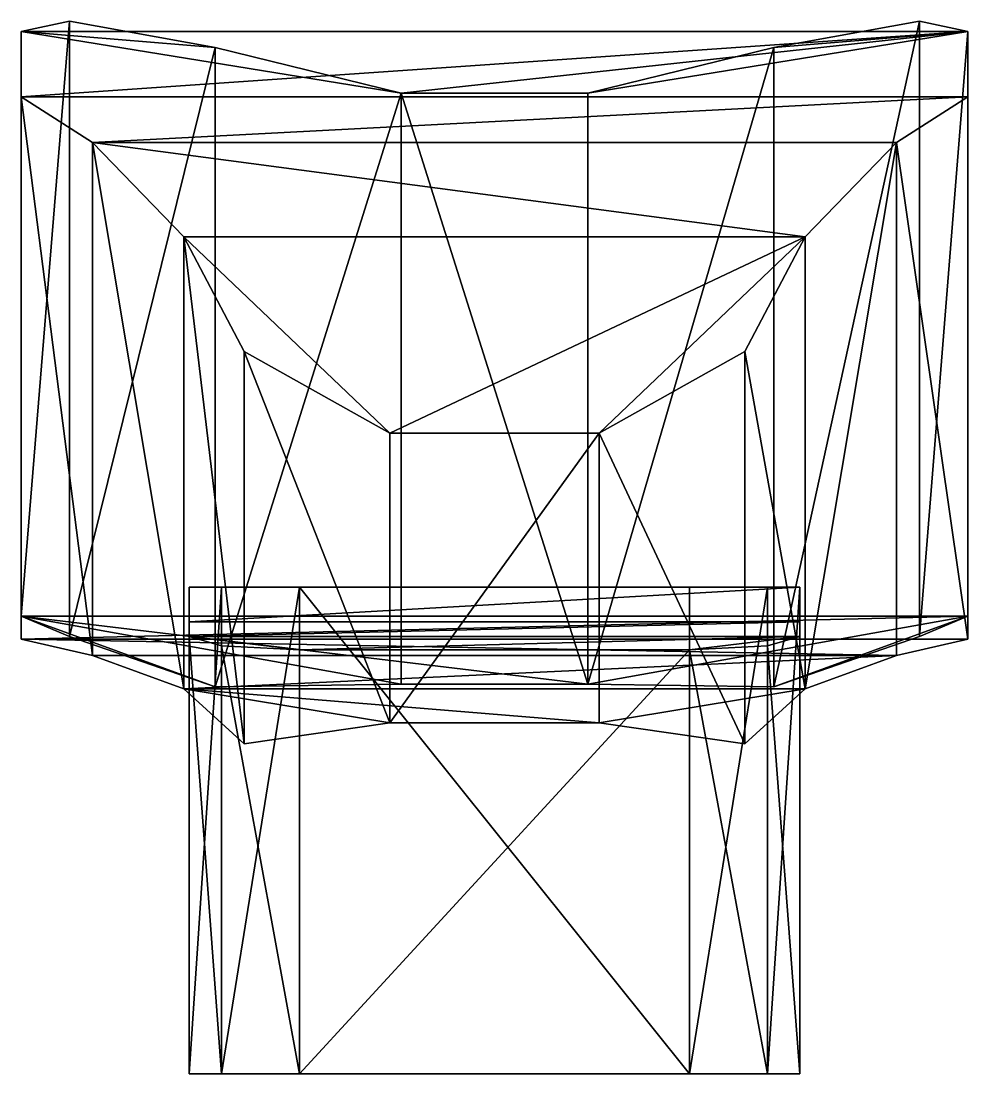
# Model space of a CAD drawing. Extents: x -41.7 to 41.7, y 0 to 92.8.
import ezdxf

# ---------------------------------------------------------------- set-up
doc = ezdxf.new("R2010")
doc.units = 0
doc.layers.add('fish', color=250, linetype='CONTINUOUS')
doc.layers.add('rice', color=250, linetype='CONTINUOUS')

msp = doc.modelspace()

# ---------------------------------------------------------------- meshes
at = {"layer": 'fish'}
mesh = msp.add_polyface(dxfattribs=at)
corners = [(8.226428, 34.334268, -65.881957), (8.226428, 86.397211, -63.972774), (-8.226428, 86.397211, -63.972774), (-8.226428, 34.334268, -65.881957), (41.721859, 91.854869, -31.580283), (41.721859, 40.33766, -32.522755), (-41.721859, 40.33766, -32.522755), (-41.721859, 91.854869, -31.580283), (24.60709, 34.113452, -61.620666), (37.443167, 38.551672, -48.836795), (24.60709, 90.434043, -59.83497), (37.443167, 92.761946, -47.421561), (-24.60709, 90.434043, -59.83497), (-37.443167, 92.761946, -47.421561), (-24.60709, 34.113452, -61.620666), (-37.443167, 38.551672, -48.836795), (-27.37386, 73.75137, 37.210122), (-27.37386, 33.928739, 38.320609), (-9.216916, 30.934928, 65.881957), (-9.216916, 56.456725, 63.972774), (9.216916, 56.456725, 63.972774), (9.216916, 30.934928, 65.881957), (27.37386, 33.928739, 38.320609), (27.37386, 73.75137, 37.210122), (-22.055814, 63.645374, 56.134174), (-22.055814, 29.092753, 57.809425), (22.055814, 63.645374, 56.134174), (22.055814, 29.092753, 57.809425), (35.437086, 82.056892, 5.650462), (35.437086, 36.869024, 5.819093), (-35.437086, 36.869024, 5.819093), (-35.437086, 82.056892, 5.650462), (41.721859, 86.086053, -9.659704), (41.721859, 38.295409, -9.947985), (-41.721859, 38.295409, -9.947985), (-41.721859, 86.086053, -9.659704)]
mesh.append_faces([[corners[k] for k in face] for face in [(18, 19, 20), (22, 23, 28), (0, 1, 2), (31, 16, 17), (23, 26, 20), (21, 27, 22), (19, 24, 16), (23, 16, 31), (28, 32, 33), (29, 30, 17), (17, 18, 21), (30, 34, 35), (0, 8, 10), (6, 15, 13), (8, 9, 11), (9, 5, 4), (15, 14, 12), (14, 3, 2), (19, 16, 23), (32, 4, 5), (31, 35, 32), (17, 25, 18), (34, 6, 7), (7, 13, 12), (16, 24, 25), (20, 26, 27), (24, 19, 18), (26, 23, 22), (4, 7, 2), (29, 33, 34), (4, 1, 10), (35, 7, 4), (5, 9, 8), (6, 5, 0), (6, 3, 14), (34, 33, 5), (18, 20, 21), (22, 28, 29), (0, 2, 3), (31, 17, 30), (23, 31, 28), (28, 33, 29), (29, 17, 22), (17, 21, 22), (30, 35, 31), (0, 10, 1), (6, 13, 7), (8, 11, 10), (9, 4, 11), (15, 12, 13), (14, 2, 12), (19, 23, 20), (32, 5, 33), (31, 32, 28), (34, 7, 35), (7, 12, 2), (16, 25, 17), (20, 27, 21), (24, 18, 25), (26, 22, 27), (4, 2, 1), (29, 34, 30), (4, 10, 11), (35, 4, 32), (5, 8, 0), (6, 0, 3), (6, 14, 15), (34, 5, 6)]])
at = {"layer": 'rice'}
mesh = msp.add_polyface(dxfattribs=at)
corners = [(-26.90077, 0, -38.655608), (-26.90077, 42.894529, -38.655608), (-26.90077, 38.53843, 33.995815), (-26.90077, 0, 33.995815), (-17.186944, 0, 44.63458), (-17.186944, 37.377444, 44.63458), (17.186944, 37.377444, 44.63458), (17.186944, 0, 44.63458), (26.90077, 0, 33.995815), (26.90077, 38.53843, 33.995815), (26.90077, 42.894529, -38.655608), (26.90077, 0, -38.655608), (17.186944, 0, -49.294373), (17.186944, 42.894529, -49.294373), (-17.186944, 42.894529, -49.294373), (-17.186944, 0, -49.294373), (-24.055656, 0, -46.178351), (-24.055656, 42.894529, -46.178351), (-24.055656, 37.703562, 41.518558), (-24.055656, 0, 41.518558), (24.055656, 37.703562, 41.518558), (24.055656, 0, 41.518558), (24.055656, 42.894529, -46.178351), (24.055656, 0, -46.178351), (-26.90077, 0, 5.192496), (-26.90077, 39.840903, 5.192496), (26.90077, 0, 5.192496), (26.90077, 39.840903, 5.192496)]
mesh.append_faces([[corners[k] for k in face] for face in [(4, 5, 6), (27, 10, 11), (12, 13, 14), (25, 2, 3), (5, 18, 2), (15, 16, 0), (5, 2, 9), (2, 25, 27), (1, 17, 14), (1, 14, 13), (13, 22, 10), (9, 20, 6), (15, 0, 11), (0, 24, 26), (3, 19, 4), (3, 4, 7), (7, 21, 8), (11, 23, 12), (4, 19, 18), (8, 21, 20), (12, 23, 22), (0, 16, 17), (19, 3, 2), (21, 7, 6), (23, 11, 10), (16, 15, 14), (26, 8, 9), (24, 0, 1), (25, 1, 10), (24, 3, 8), (4, 6, 7), (27, 11, 26), (12, 14, 15), (25, 3, 24), (5, 9, 6), (2, 27, 9), (1, 13, 10), (15, 11, 12), (0, 26, 11), (3, 7, 8), (4, 18, 5), (8, 20, 9), (12, 22, 13), (0, 17, 1), (19, 2, 18), (21, 6, 20), (23, 10, 22), (16, 14, 17), (26, 9, 27), (24, 1, 25), (25, 10, 27), (24, 8, 26)]])

doc.saveas('drawing.dxf')
